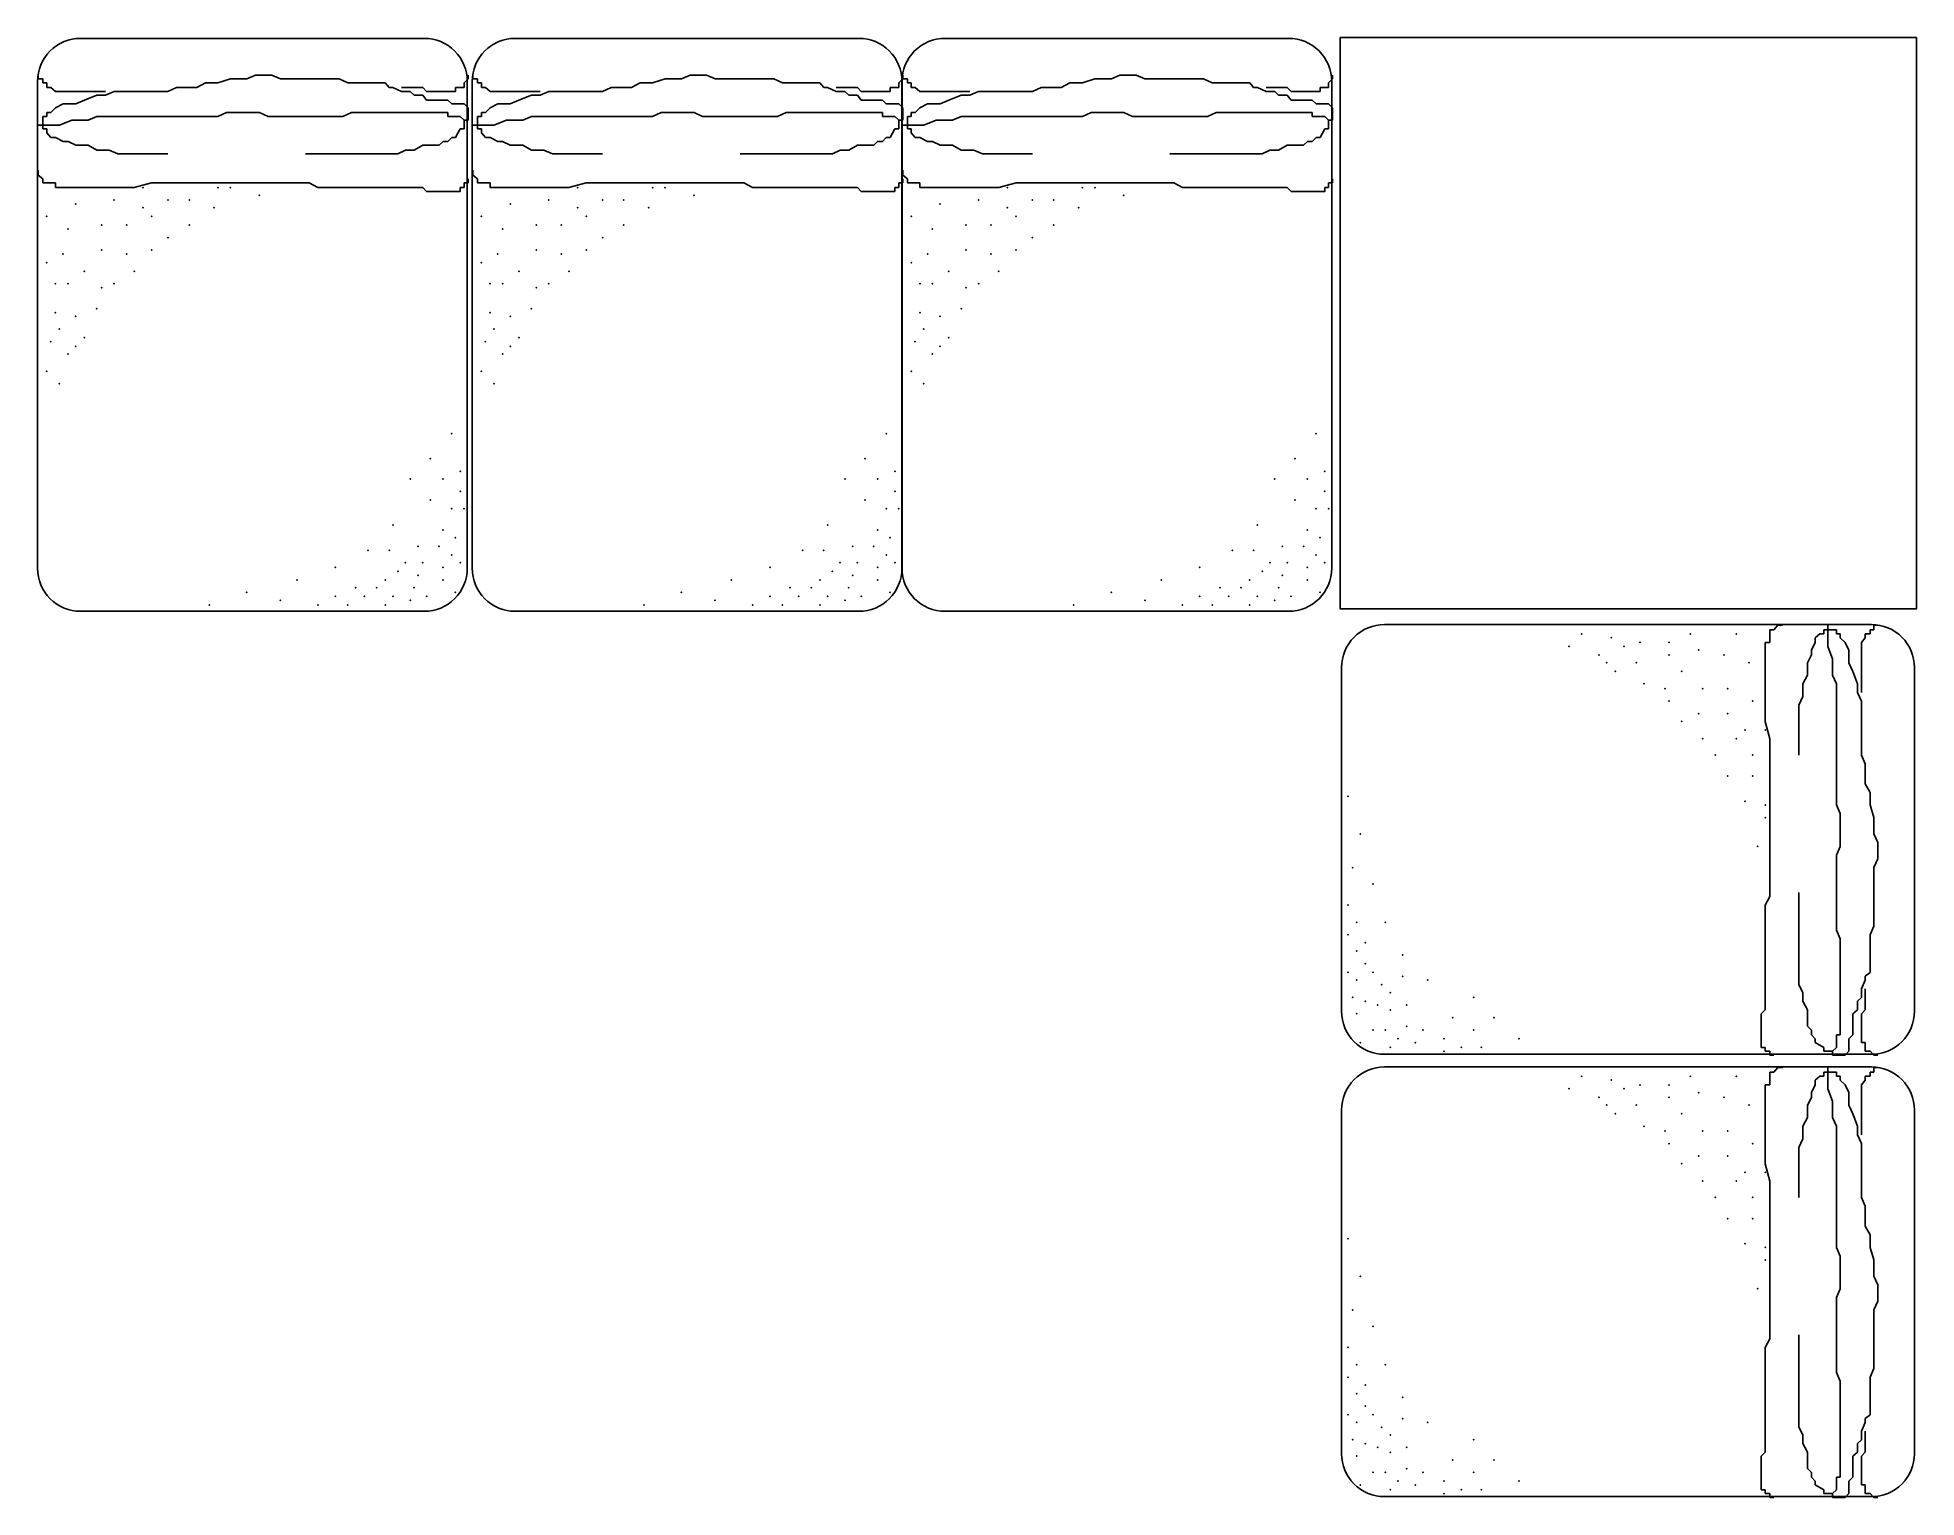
# Model space of a CAD drawing. Extents: x 3.5 to 6.12, y 4.21 to 6.25.
import ezdxf

# ---------------------------------------------------------------- set-up
doc = ezdxf.new("R2010")
doc.units = 0
doc.header["$LTSCALE"] = 0.5
doc.header["$MEASUREMENT"] = 0
doc.layers.get('0').update_dxf_attribs({"linetype": 'CONTINUOUS'})

msp = doc.modelspace()

# ---------------------------------------------------------------- linework, layer by layer
for p, q in [((3.5008, 6.1987), (3.5008, 6.1934)), ((3.5008, 6.1934), (3.5075, 6.1934)), ((3.5075, 6.1934), (3.5075, 6.188)), ((3.7694, 6.1934), (3.7519, 6.188)), ((3.7922, 6.1934), (3.7694, 6.1934)), ((3.8043, 6.1987), (3.7922, 6.1934)), ((3.8271, 6.1987), (3.8043, 6.1987)), ((3.8392, 6.1934), (3.8271, 6.1987)), ((3.9211, 6.1934), (3.8392, 6.1934)), ((3.9332, 6.188), (3.9211, 6.1934)), ((4.1011, 6.1934), (4.0957, 6.188)), ((4.1011, 6.1987), (4.1011, 6.1934)), ((4.1078, 6.1987), (4.1078, 6.1934)), ((4.1078, 6.1934), (4.1145, 6.1934)), ((4.1145, 6.1934), (4.1145, 6.188)), ((4.3764, 6.1934), (4.3589, 6.188)), ((4.3992, 6.1934), (4.3764, 6.1934)), ((4.4113, 6.1987), (4.3992, 6.1934)), ((4.4341, 6.1987), (4.4113, 6.1987)), ((4.4462, 6.1934), (4.4341, 6.1987)), ((4.5281, 6.1934), (4.4462, 6.1934)), ((4.5402, 6.188), (4.5281, 6.1934)), ((4.7081, 6.1934), (4.7027, 6.188)), ((4.7081, 6.1987), (4.7081, 6.1934)), ((4.7081, 6.1987), (4.7081, 6.1934)), ((4.7081, 6.1934), (4.7148, 6.1934)), ((4.7148, 6.1934), (4.7148, 6.188)), ((4.9766, 6.1934), (4.9592, 6.188)), ((4.9995, 6.1934), (4.9766, 6.1934)), ((5.0115, 6.1987), (4.9995, 6.1934)), ((5.0344, 6.1987), (5.0115, 6.1987)), ((5.0465, 6.1934), (5.0344, 6.1987)), ((5.1284, 6.1934), (5.0465, 6.1934)), ((5.1405, 6.188), (5.1284, 6.1934)), ((5.3083, 6.1934), (5.3029, 6.188)), ((5.3083, 6.1987), (5.3083, 6.1934)), ((3.5075, 6.188), (3.5129, 6.188)), ((3.5129, 6.188), (3.5129, 6.1813)), ((3.5129, 6.1813), (3.5183, 6.1813)), ((3.5183, 6.1813), (3.525, 6.1759)), ((3.525, 6.1759), (3.5948, 6.1759)), ((3.5827, 6.1705), (3.5653, 6.1638)), ((3.5948, 6.1705), (3.5827, 6.1705)), ((3.6069, 6.1759), (3.5948, 6.1705)), ((3.6821, 6.1759), (3.6069, 6.1759)), ((3.6942, 6.1813), (3.6821, 6.1759)), ((3.7224, 6.1813), (3.6942, 6.1813)), ((3.7345, 6.188), (3.7224, 6.1813)), ((3.7519, 6.188), (3.7345, 6.188)), ((3.9856, 6.188), (3.9332, 6.188)), ((3.991, 6.1813), (3.9856, 6.188)), ((3.9963, 6.1813), (3.991, 6.1813)), ((4.0084, 6.1759), (3.9963, 6.1813)), ((4.038, 6.1813), (4.0084, 6.1813)), ((4.0205, 6.1759), (4.0084, 6.1759)), ((4.0259, 6.1705), (4.0205, 6.1759)), ((4.038, 6.1705), (4.0259, 6.1705)), ((4.0433, 6.1759), (4.038, 6.1813)), ((4.0433, 6.1638), (4.038, 6.1705)), ((4.0836, 6.1759), (4.0433, 6.1759)), ((4.0836, 6.1813), (4.0836, 6.1759)), ((4.0957, 6.1813), (4.0836, 6.1813)), ((4.0957, 6.188), (4.0957, 6.1813)), ((4.1145, 6.188), (4.1199, 6.188)), ((4.1199, 6.188), (4.1199, 6.1813)), ((4.1199, 6.1813), (4.1253, 6.1813)), ((4.1253, 6.1813), (4.132, 6.1759)), ((4.132, 6.1759), (4.2018, 6.1759)), ((4.1897, 6.1705), (4.1723, 6.1638)), ((4.2018, 6.1705), (4.1897, 6.1705)), ((4.2139, 6.1759), (4.2018, 6.1705)), ((4.2891, 6.1759), (4.2139, 6.1759)), ((4.3012, 6.1813), (4.2891, 6.1759)), ((4.3294, 6.1813), (4.3012, 6.1813)), ((4.3415, 6.188), (4.3294, 6.1813)), ((4.3589, 6.188), (4.3415, 6.188)), ((4.5926, 6.188), (4.5402, 6.188)), ((4.5979, 6.1813), (4.5926, 6.188)), ((4.6033, 6.1813), (4.5979, 6.1813)), ((4.6154, 6.1759), (4.6033, 6.1813)), ((4.6449, 6.1813), (4.6154, 6.1813)), ((4.6275, 6.1759), (4.6154, 6.1759)), ((4.6329, 6.1705), (4.6275, 6.1759)), ((4.6449, 6.1705), (4.6329, 6.1705)), ((4.6503, 6.1759), (4.6449, 6.1813)), ((4.6503, 6.1638), (4.6449, 6.1705)), ((4.6906, 6.1759), (4.6503, 6.1759)), ((4.7027, 6.1813), (4.6906, 6.1813)), ((4.6906, 6.1813), (4.6906, 6.1759)), ((4.7027, 6.188), (4.7027, 6.1813)), ((4.7148, 6.188), (4.7201, 6.188)), ((4.7201, 6.188), (4.7201, 6.1813)), ((4.7201, 6.1813), (4.7255, 6.1813)), ((4.7255, 6.1813), (4.7322, 6.1759)), ((4.7322, 6.1759), (4.8021, 6.1759)), ((4.79, 6.1705), (4.7725, 6.1638)), ((4.8021, 6.1705), (4.79, 6.1705)), ((4.8141, 6.1759), (4.8021, 6.1705)), ((4.8893, 6.1759), (4.8141, 6.1759)), ((4.9014, 6.1813), (4.8893, 6.1759)), ((4.9296, 6.1813), (4.9014, 6.1813)), ((4.9417, 6.188), (4.9296, 6.1813)), ((4.9592, 6.188), (4.9417, 6.188)), ((5.1928, 6.188), (5.1405, 6.188)), ((5.1982, 6.1813), (5.1928, 6.188)), ((5.2036, 6.1813), (5.1982, 6.1813)), ((5.2157, 6.1759), (5.2036, 6.1813)), ((5.2452, 6.1813), (5.2157, 6.1813)), ((5.2277, 6.1759), (5.2157, 6.1759)), ((5.2331, 6.1705), (5.2277, 6.1759)), ((5.2452, 6.1705), (5.2331, 6.1705)), ((5.2506, 6.1759), (5.2452, 6.1813)), ((5.2506, 6.1638), (5.2452, 6.1705)), ((5.2909, 6.1759), (5.2506, 6.1759)), ((5.3029, 6.1813), (5.2909, 6.1813)), ((5.2909, 6.1813), (5.2909, 6.1759)), ((5.3029, 6.188), (5.3029, 6.1813)), ((3.5075, 6.141), (3.5075, 6.1235)), ((3.5129, 6.141), (3.5075, 6.141)), ((3.5129, 6.1463), (3.5129, 6.141)), ((3.5183, 6.1463), (3.5129, 6.1463)), ((3.525, 6.1531), (3.5183, 6.1463)), ((3.5357, 6.1584), (3.525, 6.1531)), ((3.5532, 6.1584), (3.5357, 6.1584)), ((3.5653, 6.1638), (3.5532, 6.1584)), ((3.5707, 6.1356), (3.5827, 6.141)), ((3.5827, 6.141), (3.7519, 6.141)), ((3.7519, 6.141), (3.764, 6.1463)), ((3.764, 6.1463), (3.8097, 6.1463)), ((3.8097, 6.1463), (3.8218, 6.141)), ((3.8218, 6.141), (3.9265, 6.141)), ((3.9265, 6.141), (3.9386, 6.1463)), ((3.9386, 6.1463), (4.0729, 6.1463)), ((4.0729, 6.1638), (4.0433, 6.1638)), ((4.0783, 6.1584), (4.0729, 6.1638)), ((4.0729, 6.1463), (4.0729, 6.141)), ((4.0729, 6.141), (4.0903, 6.141)), ((4.0957, 6.1584), (4.0783, 6.1584)), ((4.0903, 6.141), (4.0957, 6.1356)), ((4.1011, 6.1531), (4.0957, 6.1584)), ((4.1011, 6.1531), (4.1011, 6.1356)), ((4.1199, 6.141), (4.1145, 6.141)), ((4.1145, 6.141), (4.1145, 6.1235)), ((4.1253, 6.1463), (4.1199, 6.1463)), ((4.1199, 6.1463), (4.1199, 6.141)), ((4.132, 6.1531), (4.1253, 6.1463)), ((4.1427, 6.1584), (4.132, 6.1531)), ((4.1602, 6.1584), (4.1427, 6.1584)), ((4.1723, 6.1638), (4.1602, 6.1584)), ((4.1776, 6.1356), (4.1897, 6.141)), ((4.1897, 6.141), (4.3589, 6.141)), ((4.3589, 6.141), (4.371, 6.1463)), ((4.371, 6.1463), (4.4167, 6.1463)), ((4.4167, 6.1463), (4.4287, 6.141)), ((4.4287, 6.141), (4.5335, 6.141)), ((4.5335, 6.141), (4.5456, 6.1463)), ((4.5456, 6.1463), (4.6799, 6.1463)), ((4.6799, 6.1638), (4.6503, 6.1638)), ((4.6852, 6.1584), (4.6799, 6.1638)), ((4.6799, 6.1463), (4.6799, 6.141)), ((4.6799, 6.141), (4.6973, 6.141)), ((4.7027, 6.1584), (4.6852, 6.1584)), ((4.6973, 6.141), (4.7027, 6.1356)), ((4.7081, 6.1531), (4.7027, 6.1584)), ((4.7081, 6.1531), (4.7081, 6.1356)), ((4.7201, 6.141), (4.7148, 6.141)), ((4.7148, 6.141), (4.7148, 6.1235)), ((4.7255, 6.1463), (4.7201, 6.1463)), ((4.7201, 6.1463), (4.7201, 6.141)), ((4.7322, 6.1531), (4.7255, 6.1463)), ((4.743, 6.1584), (4.7322, 6.1531)), ((4.7604, 6.1584), (4.743, 6.1584)), ((4.7725, 6.1638), (4.7604, 6.1584)), ((4.7779, 6.1356), (4.79, 6.141)), ((4.79, 6.141), (4.9592, 6.141)), ((4.9592, 6.141), (4.9713, 6.1463)), ((4.9713, 6.1463), (5.0169, 6.1463)), ((5.0169, 6.1463), (5.029, 6.141)), ((5.029, 6.141), (5.1337, 6.141)), ((5.1337, 6.141), (5.1458, 6.1463)), ((5.1458, 6.1463), (5.2801, 6.1463)), ((5.2801, 6.1638), (5.2506, 6.1638)), ((5.2855, 6.1584), (5.2801, 6.1638)), ((5.2801, 6.1463), (5.2801, 6.141)), ((5.2801, 6.141), (5.2976, 6.141)), ((5.3029, 6.1584), (5.2855, 6.1584)), ((5.2976, 6.141), (5.3029, 6.1356)), ((5.3083, 6.1531), (5.3029, 6.1584)), ((5.3083, 6.1531), (5.3083, 6.1356)), ((3.5008, 6.1289), (3.5304, 6.1289)), ((3.5075, 6.1235), (3.5129, 6.1235)), ((3.5129, 6.1235), (3.5129, 6.1181)), ((3.5129, 6.1181), (3.5183, 6.1114)), ((3.5304, 6.1289), (3.5478, 6.1356)), ((3.5478, 6.1356), (3.5707, 6.1356)), ((4.0903, 6.1235), (4.0836, 6.1114)), ((4.0957, 6.1235), (4.0903, 6.1235)), ((4.0957, 6.1356), (4.0957, 6.1235)), ((4.1011, 6.1356), (4.0957, 6.1356)), ((4.1078, 6.1289), (4.1373, 6.1289)), ((4.1145, 6.1235), (4.1199, 6.1235)), ((4.1199, 6.1235), (4.1199, 6.1181)), ((4.1199, 6.1181), (4.1253, 6.1114)), ((4.1373, 6.1289), (4.1548, 6.1356)), ((4.1548, 6.1356), (4.1776, 6.1356)), ((4.6973, 6.1235), (4.6906, 6.1114)), ((4.7027, 6.1235), (4.6973, 6.1235)), ((4.7081, 6.1356), (4.7027, 6.1356)), ((4.7027, 6.1356), (4.7027, 6.1235)), ((4.7081, 6.1289), (4.7376, 6.1289)), ((4.7148, 6.1235), (4.7201, 6.1235)), ((4.7201, 6.1235), (4.7201, 6.1181)), ((4.7201, 6.1181), (4.7255, 6.1114)), ((4.7376, 6.1289), (4.7551, 6.1356)), ((4.7551, 6.1356), (4.7779, 6.1356)), ((5.2976, 6.1235), (5.2909, 6.1114)), ((5.3029, 6.1235), (5.2976, 6.1235)), ((5.3083, 6.1356), (5.3029, 6.1356)), ((5.3029, 6.1356), (5.3029, 6.1235)), ((3.5183, 6.1114), (3.525, 6.1114)), ((3.525, 6.1114), (3.5357, 6.1061)), ((3.5357, 6.1061), (3.5425, 6.1061)), ((3.5425, 6.1061), (3.5532, 6.1007)), ((3.5532, 6.1007), (3.5707, 6.1007)), ((3.5707, 6.1007), (3.5827, 6.094)), ((3.5827, 6.094), (3.6002, 6.094)), ((3.6002, 6.094), (3.6123, 6.0886)), ((3.6123, 6.0886), (3.6821, 6.0886)), ((4.0031, 6.0886), (3.8741, 6.0886)), ((4.0138, 6.094), (4.0031, 6.0886)), ((4.0259, 6.094), (4.0138, 6.094)), ((4.038, 6.1007), (4.0259, 6.094)), ((4.0608, 6.1007), (4.038, 6.1007)), ((4.0662, 6.1061), (4.0608, 6.1007)), ((4.0729, 6.1061), (4.0662, 6.1061)), ((4.0783, 6.1114), (4.0729, 6.1061)), ((4.0836, 6.1114), (4.0783, 6.1114)), ((4.1253, 6.1114), (4.132, 6.1114)), ((4.132, 6.1114), (4.1427, 6.1061)), ((4.1427, 6.1061), (4.1494, 6.1061)), ((4.1494, 6.1061), (4.1602, 6.1007)), ((4.1602, 6.1007), (4.1776, 6.1007)), ((4.1776, 6.1007), (4.1897, 6.094)), ((4.1897, 6.094), (4.2072, 6.094)), ((4.2072, 6.094), (4.2193, 6.0886)), ((4.2193, 6.0886), (4.2891, 6.0886)), ((4.61, 6.0886), (4.4811, 6.0886)), ((4.6208, 6.094), (4.61, 6.0886)), ((4.6329, 6.094), (4.6208, 6.094)), ((4.6449, 6.1007), (4.6329, 6.094)), ((4.6678, 6.1007), (4.6449, 6.1007)), ((4.6731, 6.1061), (4.6678, 6.1007)), ((4.6799, 6.1061), (4.6731, 6.1061)), ((4.6852, 6.1114), (4.6799, 6.1061)), ((4.6906, 6.1114), (4.6852, 6.1114)), ((4.7255, 6.1114), (4.7322, 6.1114)), ((4.7322, 6.1114), (4.743, 6.1061)), ((4.743, 6.1061), (4.7497, 6.1061)), ((4.7497, 6.1061), (4.7604, 6.1007)), ((4.7604, 6.1007), (4.7779, 6.1007)), ((4.7779, 6.1007), (4.79, 6.094)), ((4.79, 6.094), (4.8074, 6.094)), ((4.8074, 6.094), (4.8195, 6.0886)), ((4.8195, 6.0886), (4.8893, 6.0886)), ((5.2103, 6.0886), (5.0814, 6.0886)), ((5.221, 6.094), (5.2103, 6.0886)), ((5.2331, 6.094), (5.221, 6.094)), ((5.2452, 6.1007), (5.2331, 6.094)), ((5.268, 6.1007), (5.2452, 6.1007)), ((5.2734, 6.1061), (5.268, 6.1007)), ((5.2801, 6.1061), (5.2734, 6.1061)), ((5.2855, 6.1114), (5.2801, 6.1061)), ((5.2909, 6.1114), (5.2855, 6.1114)), ((3.5008, 6.0658), (3.5008, 6.0591)), ((4.1078, 6.0658), (4.1078, 6.0591)), ((4.7081, 6.0658), (4.7081, 6.0591)), ((3.5008, 6.0591), (3.5075, 6.0537)), ((3.5075, 6.0537), (3.5075, 6.0483)), ((3.5075, 6.0483), (3.525, 6.0483)), ((3.525, 6.0483), (3.525, 6.0416)), ((3.525, 6.0416), (3.6351, 6.0416)), ((3.6351, 6.0416), (3.6593, 6.0483)), ((3.6593, 6.0483), (3.8795, 6.0483)), ((3.8795, 6.0483), (3.8916, 6.0416)), ((3.8916, 6.0416), (4.038, 6.0416)), ((4.038, 6.0416), (4.0433, 6.0362)), ((4.0433, 6.0362), (4.0903, 6.0362)), ((4.0903, 6.0416), (4.0957, 6.0416)), ((4.0903, 6.0362), (4.0903, 6.0416)), ((4.0957, 6.0483), (4.1011, 6.0483)), ((4.0957, 6.0416), (4.0957, 6.0483)), ((4.1011, 6.0483), (4.1011, 6.0537)), ((4.1078, 6.0591), (4.1145, 6.0537)), ((4.1145, 6.0537), (4.1145, 6.0483)), ((4.1145, 6.0483), (4.132, 6.0483)), ((4.132, 6.0483), (4.132, 6.0416)), ((4.132, 6.0416), (4.2421, 6.0416)), ((4.2421, 6.0416), (4.2663, 6.0483)), ((4.2663, 6.0483), (4.4865, 6.0483)), ((4.4865, 6.0483), (4.4986, 6.0416)), ((4.4986, 6.0416), (4.6449, 6.0416)), ((4.6449, 6.0416), (4.6503, 6.0362)), ((4.6503, 6.0362), (4.6973, 6.0362)), ((4.6973, 6.0362), (4.6973, 6.0416)), ((4.6973, 6.0416), (4.7027, 6.0416)), ((4.7027, 6.0416), (4.7027, 6.0483)), ((4.7027, 6.0483), (4.7081, 6.0483)), ((4.7081, 6.0591), (4.7148, 6.0537)), ((4.7081, 6.0483), (4.7081, 6.0537)), ((4.7148, 6.0537), (4.7148, 6.0483)), ((4.7148, 6.0483), (4.7322, 6.0483)), ((4.7322, 6.0483), (4.7322, 6.0416)), ((4.7322, 6.0416), (4.8423, 6.0416)), ((4.8423, 6.0416), (4.8665, 6.0483)), ((4.8665, 6.0483), (5.0867, 6.0483)), ((5.0867, 6.0483), (5.0988, 6.0416)), ((5.0988, 6.0416), (5.2452, 6.0416)), ((5.2452, 6.0416), (5.2506, 6.0362)), ((5.2506, 6.0362), (5.2976, 6.0362)), ((5.2976, 6.0362), (5.2976, 6.0416)), ((5.2976, 6.0416), (5.3029, 6.0416)), ((5.3029, 6.0416), (5.3029, 6.0483)), ((5.3029, 6.0483), (5.3083, 6.0483)), ((5.3083, 6.0483), (5.3083, 6.0537)), ((5.9193, 5.4064), (5.9126, 5.4064)), ((5.9126, 5.4064), (5.9126, 5.2963)), ((5.9247, 5.4239), (5.9193, 5.4239)), ((5.9193, 5.4239), (5.9193, 5.4064)), ((5.9301, 5.4306), (5.9247, 5.4239)), ((5.9368, 5.4306), (5.9301, 5.4306)), ((5.9824, 5.4064), (5.9771, 5.3957)), ((5.9891, 5.4185), (5.9824, 5.4131)), ((5.9824, 5.4131), (5.9824, 5.4064)), ((5.9945, 5.4185), (5.9891, 5.4185)), ((6.012, 5.4239), (5.9945, 5.4239)), ((5.9945, 5.4239), (5.9945, 5.4185)), ((5.9999, 5.4306), (5.9999, 5.401)), ((6.012, 5.4185), (6.012, 5.4239)), ((6.0173, 5.4185), (6.012, 5.4185)), ((6.0173, 5.4131), (6.0173, 5.4185)), ((6.0241, 5.4064), (6.0173, 5.4131)), ((6.0294, 5.3957), (6.0241, 5.4064)), ((6.0523, 5.4131), (6.0469, 5.4064)), ((6.0469, 5.4064), (6.0469, 5.3366)), ((6.059, 5.4185), (6.0523, 5.4185)), ((6.0523, 5.4185), (6.0523, 5.4131)), ((6.0643, 5.4239), (6.059, 5.4239)), ((6.059, 5.4239), (6.059, 5.4185)), ((6.0697, 5.4306), (6.0643, 5.4306)), ((6.0643, 5.4306), (6.0643, 5.4239)), ((5.9771, 5.389), (5.9717, 5.3782)), ((5.9771, 5.3957), (5.9771, 5.389)), ((5.9999, 5.401), (6.0066, 5.3836)), ((6.0066, 5.3836), (6.0066, 5.3608)), ((6.0294, 5.3782), (6.0294, 5.3957)), ((5.9717, 5.3608), (5.965, 5.3487)), ((5.9717, 5.3782), (5.9717, 5.3608)), ((6.0066, 5.3608), (6.012, 5.3487)), ((6.0348, 5.3661), (6.0294, 5.3782)), ((6.0415, 5.3487), (6.0348, 5.3661)), ((5.965, 5.3312), (5.9596, 5.3191)), ((5.965, 5.3487), (5.965, 5.3312)), ((6.012, 5.3487), (6.012, 5.1795)), ((6.0415, 5.3366), (6.0415, 5.3487)), ((6.0469, 5.3245), (6.0415, 5.3366)), ((5.9596, 5.3191), (5.9596, 5.2493)), ((6.0469, 5.2493), (6.0469, 5.3245)), ((5.9126, 5.2963), (5.9193, 5.2721)), ((5.9193, 5.2721), (5.9193, 5.0519)), ((6.0523, 5.2372), (6.0469, 5.2493)), ((6.0523, 5.209), (6.0523, 5.2372)), ((6.059, 5.1969), (6.0523, 5.209)), ((6.059, 5.1795), (6.059, 5.1969)), ((6.012, 5.1795), (6.0173, 5.1674)), ((6.0643, 5.162), (6.059, 5.1795)), ((6.0173, 5.1674), (6.0173, 5.1217)), ((6.0643, 5.1392), (6.0643, 5.162)), ((6.0173, 5.1217), (6.012, 5.1096)), ((6.0697, 5.1271), (6.0643, 5.1392)), ((6.0697, 5.1043), (6.0697, 5.1271)), ((6.012, 5.1096), (6.012, 5.0049)), ((6.0643, 5.0922), (6.0697, 5.1043)), ((6.0643, 5.0103), (6.0643, 5.0922)), ((5.9193, 5.0519), (5.9126, 5.0398)), ((5.9126, 5.0398), (5.9126, 4.8934)), ((5.9596, 4.9284), (5.9596, 5.0573)), ((6.012, 5.0049), (6.0173, 4.9928)), ((6.0173, 4.9928), (6.0173, 4.8585)), ((6.059, 4.9982), (6.0643, 5.0103)), ((6.059, 4.9458), (6.059, 4.9982)), ((6.0469, 4.923), (6.0523, 4.9351)), ((6.0523, 4.9404), (6.059, 4.9458)), ((6.0523, 4.9351), (6.0523, 4.9404)), ((5.965, 4.9176), (5.9596, 4.9284)), ((5.965, 4.9055), (5.965, 4.9176)), ((6.0415, 4.9055), (6.0469, 4.9109)), ((6.0469, 4.9109), (6.0469, 4.923)), ((6.0523, 4.8934), (6.0523, 4.923)), ((5.9126, 4.8934), (5.9072, 4.8881)), ((5.9072, 4.8881), (5.9072, 4.8411)), ((5.9717, 4.8934), (5.965, 4.9055)), ((5.9717, 4.8706), (5.9717, 4.8934)), ((6.0348, 4.8881), (6.0415, 4.8934)), ((6.0348, 4.8585), (6.0348, 4.8881)), ((6.0415, 4.8934), (6.0415, 4.9055)), ((6.0469, 4.8881), (6.0523, 4.8934)), ((6.0469, 4.8478), (6.0469, 4.8881)), ((5.9771, 4.8652), (5.9717, 4.8706)), ((5.9771, 4.8585), (5.9771, 4.8652)), ((5.9824, 4.8532), (5.9771, 4.8585)), ((6.0173, 4.8585), (6.012, 4.8585)), ((6.012, 4.8585), (6.012, 4.8411)), ((6.0294, 4.8532), (6.0348, 4.8585)), ((5.9072, 4.8411), (5.9126, 4.8411)), ((5.9126, 4.8411), (5.9126, 4.8357)), ((5.9126, 4.8357), (5.9193, 4.8357)), ((5.9193, 4.8357), (5.9193, 4.8303)), ((5.9193, 4.8303), (5.9247, 4.8303)), ((5.9824, 4.8478), (5.9824, 4.8532)), ((5.9945, 4.8411), (5.9824, 4.8478)), ((5.9945, 4.8357), (5.9945, 4.8411)), ((6.0066, 4.8357), (5.9945, 4.8357)), ((6.012, 4.8411), (6.0066, 4.8357)), ((6.0066, 4.8303), (6.0066, 4.8357)), ((6.0241, 4.8303), (6.0066, 4.8303)), ((6.0241, 4.8303), (6.0294, 4.8357)), ((6.0294, 4.8357), (6.0294, 4.8532)), ((6.0523, 4.8478), (6.0469, 4.8478)), ((6.0523, 4.8357), (6.0523, 4.8478)), ((6.059, 4.8357), (6.0523, 4.8357)), ((6.0643, 4.8303), (6.059, 4.8357)), ((6.0697, 4.8303), (6.0643, 4.8303)), ((5.9193, 4.8062), (5.9193, 4.7887)), ((5.9247, 4.8062), (5.9193, 4.8062)), ((5.9301, 4.8129), (5.9247, 4.8062)), ((5.9368, 4.8129), (5.9301, 4.8129)), ((5.9945, 4.8062), (5.9945, 4.8008)), ((6.012, 4.8062), (5.9945, 4.8062)), ((5.9999, 4.8129), (5.9999, 4.7833)), ((6.012, 4.8008), (6.012, 4.8062)), ((6.059, 4.8062), (6.059, 4.8008)), ((6.0643, 4.8062), (6.059, 4.8062)), ((6.0643, 4.8129), (6.0643, 4.8062)), ((6.0697, 4.8129), (6.0643, 4.8129)), ((5.9126, 4.7887), (5.9126, 4.6786)), ((5.9193, 4.7887), (5.9126, 4.7887)), ((5.9824, 4.7887), (5.9771, 4.778)), ((5.9771, 4.778), (5.9771, 4.7712)), ((5.9891, 4.8008), (5.9824, 4.7954)), ((5.9824, 4.7954), (5.9824, 4.7887)), ((5.9945, 4.8008), (5.9891, 4.8008)), ((5.9999, 4.7833), (6.0066, 4.7659)), ((6.0173, 4.8008), (6.012, 4.8008)), ((6.0173, 4.7954), (6.0173, 4.8008)), ((6.0241, 4.7887), (6.0173, 4.7954)), ((6.0294, 4.778), (6.0241, 4.7887)), ((6.0294, 4.7605), (6.0294, 4.778)), ((6.0523, 4.7954), (6.0469, 4.7887)), ((6.0469, 4.7887), (6.0469, 4.7189)), ((6.0523, 4.8008), (6.0523, 4.7954)), ((6.059, 4.8008), (6.0523, 4.8008)), ((5.9771, 4.7712), (5.9717, 4.7605)), ((5.9717, 4.7605), (5.9717, 4.743)), ((6.0066, 4.7659), (6.0066, 4.743)), ((6.0348, 4.7484), (6.0294, 4.7605)), ((5.9717, 4.743), (5.965, 4.731)), ((5.965, 4.731), (5.965, 4.7135)), ((6.0066, 4.743), (6.012, 4.731)), ((6.012, 4.731), (6.012, 4.5618)), ((6.0415, 4.731), (6.0348, 4.7484)), ((6.0415, 4.7189), (6.0415, 4.731)), ((5.965, 4.7135), (5.9596, 4.7014)), ((5.9596, 4.7014), (5.9596, 4.6316)), ((6.0469, 4.7068), (6.0415, 4.7189)), ((6.0469, 4.6316), (6.0469, 4.7068)), ((5.9126, 4.6786), (5.9193, 4.6544)), ((5.9193, 4.6544), (5.9193, 4.4342)), ((6.0523, 4.6195), (6.0469, 4.6316)), ((6.0523, 4.5913), (6.0523, 4.6195)), ((6.059, 4.5792), (6.0523, 4.5913)), ((6.059, 4.5618), (6.059, 4.5792)), ((6.012, 4.5618), (6.0173, 4.5497)), ((6.0173, 4.5497), (6.0173, 4.504)), ((6.0643, 4.5443), (6.059, 4.5618)), ((6.0643, 4.5215), (6.0643, 4.5443)), ((6.0697, 4.5094), (6.0643, 4.5215)), ((6.0173, 4.504), (6.012, 4.4919)), ((6.012, 4.4919), (6.012, 4.3872)), ((6.0697, 4.4866), (6.0697, 4.5094)), ((6.0643, 4.4745), (6.0697, 4.4866)), ((6.0643, 4.3926), (6.0643, 4.4745)), ((5.9596, 4.3106), (5.9596, 4.4396)), ((5.9193, 4.4342), (5.9126, 4.4221)), ((5.9126, 4.4221), (5.9126, 4.2757)), ((6.012, 4.3872), (6.0173, 4.3751)), ((6.059, 4.3805), (6.0643, 4.3926)), ((6.0173, 4.3751), (6.0173, 4.2408)), ((6.059, 4.3281), (6.059, 4.3805)), ((5.965, 4.2999), (5.9596, 4.3106)), ((6.0469, 4.3053), (6.0523, 4.3174)), ((6.0469, 4.2932), (6.0469, 4.3053)), ((6.0523, 4.3227), (6.059, 4.3281)), ((6.0523, 4.3174), (6.0523, 4.3227)), ((6.0523, 4.2757), (6.0523, 4.3053)), ((5.965, 4.2878), (5.965, 4.2999)), ((5.9717, 4.2757), (5.965, 4.2878)), ((6.0415, 4.2878), (6.0469, 4.2932)), ((6.0415, 4.2757), (6.0415, 4.2878)), ((5.9126, 4.2757), (5.9072, 4.2704)), ((5.9072, 4.2704), (5.9072, 4.2234)), ((5.9717, 4.2529), (5.9717, 4.2757)), ((5.9771, 4.2475), (5.9717, 4.2529)), ((6.0348, 4.2704), (6.0415, 4.2757)), ((6.0348, 4.2408), (6.0348, 4.2704)), ((6.0469, 4.2704), (6.0523, 4.2757)), ((6.0469, 4.2301), (6.0469, 4.2704)), ((5.9771, 4.2408), (5.9771, 4.2475)), ((5.9824, 4.2354), (5.9771, 4.2408)), ((5.9824, 4.2301), (5.9824, 4.2354)), ((5.9945, 4.2234), (5.9824, 4.2301)), ((6.012, 4.2408), (6.012, 4.2234)), ((6.0173, 4.2408), (6.012, 4.2408)), ((6.0294, 4.2354), (6.0348, 4.2408)), ((6.0294, 4.218), (6.0294, 4.2354)), ((6.0523, 4.2301), (6.0469, 4.2301)), ((6.0523, 4.218), (6.0523, 4.2301)), ((5.9072, 4.2234), (5.9126, 4.2234)), ((5.9126, 4.2234), (5.9126, 4.218)), ((5.9126, 4.218), (5.9193, 4.218)), ((5.9193, 4.218), (5.9193, 4.2126)), ((5.9193, 4.2126), (5.9247, 4.2126)), ((5.9945, 4.218), (5.9945, 4.2234)), ((6.0066, 4.218), (5.9945, 4.218)), ((6.012, 4.2234), (6.0066, 4.218)), ((6.0066, 4.2126), (6.0066, 4.218)), ((6.0241, 4.2126), (6.0066, 4.2126)), ((6.0241, 4.2126), (6.0294, 4.218)), ((6.059, 4.218), (6.0523, 4.218)), ((6.0643, 4.2126), (6.059, 4.218)), ((6.0697, 4.2126), (6.0643, 4.2126))]:
    msp.add_line(p, q)
for points in [[(3.5, 5.51), (3.5, 6.19, -0.414214), (3.56, 6.25), (4.04, 6.25, -0.414214), (4.1, 6.19), (4.1, 5.51, -0.414214), (4.04, 5.45), (3.56, 5.45, -0.414214)], [(4.107, 5.51), (4.107, 6.19, -0.414214), (4.167, 6.25), (4.647, 6.25, -0.414214), (4.707, 6.19), (4.707, 5.51, -0.414214), (4.647, 5.45), (4.167, 5.45, -0.414214)], [(4.7072, 5.51), (4.7072, 6.19, -0.414214), (4.7672, 6.25), (5.2472, 6.25, -0.414214), (5.3072, 6.19), (5.3072, 5.51, -0.414214), (5.2472, 5.45), (4.7672, 5.45, -0.414214)], [(5.381, 5.4314), (6.061, 5.4314, -0.414214), (6.121, 5.3714), (6.121, 4.8914, -0.414214), (6.061, 4.8314), (5.381, 4.8314, -0.414214), (5.321, 4.8914), (5.321, 5.3714, -0.414214)], [(5.381, 4.8137), (6.061, 4.8137, -0.414214), (6.121, 4.7537), (6.121, 4.2737, -0.414214), (6.061, 4.2137), (5.381, 4.2137, -0.414214), (5.321, 4.2737), (5.321, 4.7537, -0.414214)]]:
    msp.add_lwpolyline(points, format="xyb", close=True)
msp.add_lwpolyline([(5.3191, 6.2511), (6.1238, 6.2511), (6.1238, 5.4534), (5.3191, 5.4534)], close=True)
for p in [(3.6472, 6.0416), (3.7519, 6.0416), (3.7694, 6.0416), (4.2542, 6.0416), (4.3589, 6.0416), (4.3764, 6.0416), (4.8544, 6.0416), (4.9592, 6.0416), (4.9766, 6.0416), (3.5532, 6.0188), (3.6069, 6.0241), (3.6472, 6.0134), (3.6821, 6.0241), (3.7117, 6.0241), (3.7466, 6.0134), (3.8097, 6.0309), (4.1602, 6.0188), (4.2139, 6.0241), (4.2542, 6.0134), (4.2891, 6.0241), (4.3186, 6.0241), (4.3535, 6.0134), (4.4167, 6.0309), (4.7604, 6.0188), (4.8141, 6.0241), (4.8544, 6.0134), (4.8893, 6.0241), (4.9189, 6.0241), (4.9538, 6.0134), (5.0169, 6.0309), (3.5129, 6.0013), (3.5425, 5.9839), (3.5895, 5.9892), (3.6244, 5.9892), (3.6593, 6.0013), (3.7117, 5.9892), (4.1199, 6.0013), (4.1494, 5.9839), (4.1964, 5.9892), (4.2313, 5.9892), (4.2663, 6.0013), (4.3186, 5.9892), (4.7201, 6.0013), (4.7497, 5.9839), (4.7967, 5.9892), (4.8316, 5.9892), (4.8665, 6.0013), (4.9189, 5.9892), (3.6821, 5.9718), (4.2891, 5.9718), (4.8893, 5.9718), (3.5129, 5.9369), (3.5357, 5.9489), (3.5895, 5.9543), (3.6244, 5.9489), (3.6593, 5.9543), (4.1199, 5.9369), (4.1427, 5.9489), (4.1964, 5.9543), (4.2313, 5.9489), (4.2663, 5.9543), (4.7201, 5.9369), (4.743, 5.9489), (4.7967, 5.9543), (4.8316, 5.9489), (4.8665, 5.9543), (3.525, 5.9073), (3.5425, 5.9073), (3.5653, 5.9248), (3.6069, 5.9073), (3.6351, 5.9248), (4.132, 5.9073), (4.1494, 5.9073), (4.1723, 5.9248), (4.2139, 5.9073), (4.2421, 5.9248), (4.7322, 5.9073), (4.7497, 5.9073), (4.7725, 5.9248), (4.8141, 5.9073), (4.8423, 5.9248), (3.5895, 5.9019), (4.1964, 5.9019), (4.7967, 5.9019), (3.525, 5.867), (3.5532, 5.8617), (3.5827, 5.8724), (4.132, 5.867), (4.1602, 5.8617), (4.1897, 5.8724), (4.7322, 5.867), (4.7604, 5.8617), (4.79, 5.8724), (3.5183, 5.8267), (3.5304, 5.8442), (3.5653, 5.8321), (4.1253, 5.8267), (4.1373, 5.8442), (4.1723, 5.8321), (4.7255, 5.8267), (4.7376, 5.8442), (4.7725, 5.8321), (3.5425, 5.8093), (3.5532, 5.82), (4.1494, 5.8093), (4.1602, 5.82), (4.7497, 5.8093), (4.7604, 5.82), (3.5129, 5.7851), (4.1199, 5.7851), (4.7201, 5.7851), (3.5304, 5.7677), (4.1373, 5.7677), (4.7376, 5.7677), (4.0783, 5.6978), (4.6852, 5.6978), (5.2855, 5.6978), (4.0487, 5.6629), (4.0903, 5.6455), (4.6557, 5.6629), (4.6973, 5.6455), (5.2559, 5.6629), (5.2976, 5.6455), (4.0205, 5.6347), (4.0662, 5.6347), (4.0903, 5.6173), (4.6275, 5.6347), (4.6731, 5.6347), (4.6973, 5.6173), (5.2277, 5.6347), (5.2734, 5.6347), (5.2976, 5.6173), (4.0487, 5.6052), (4.0783, 5.5931), (4.0957, 5.5931), (4.6557, 5.6052), (4.6852, 5.5931), (4.7027, 5.5931), (5.2559, 5.6052), (5.2855, 5.5931), (5.3029, 5.5931), (3.9963, 5.5703), (4.0662, 5.5635), (4.6033, 5.5703), (4.6731, 5.5635), (5.2036, 5.5703), (5.2734, 5.5635), (4.0313, 5.5407), (4.0608, 5.5407), (4.0836, 5.5528), (4.6382, 5.5407), (4.6678, 5.5407), (4.6906, 5.5528), (5.2385, 5.5407), (5.268, 5.5407), (5.2909, 5.5528), (3.9158, 5.5112), (3.9614, 5.5353), (3.991, 5.5353), (4.0138, 5.5179), (4.038, 5.5179), (4.0662, 5.5112), (4.0783, 5.5286), (4.0903, 5.5179), (4.5227, 5.5112), (4.5684, 5.5353), (4.5979, 5.5353), (4.6208, 5.5179), (4.6449, 5.5179), (4.6731, 5.5112), (4.6852, 5.5286), (4.6973, 5.5179), (5.123, 5.5112), (5.1687, 5.5353), (5.1982, 5.5353), (5.221, 5.5179), (5.2452, 5.5179), (5.2734, 5.5112), (5.2855, 5.5286), (5.2976, 5.5179), (3.8621, 5.4937), (3.9856, 5.4937), (4.0031, 5.5058), (4.0313, 5.5004), (4.0662, 5.4937), (4.469, 5.4937), (4.5926, 5.4937), (4.61, 5.5058), (4.6382, 5.5004), (4.6731, 5.4937), (5.0693, 5.4937), (5.1928, 5.4937), (5.2103, 5.5058), (5.2385, 5.5004), (5.2734, 5.4937), (3.7399, 5.4588), (3.7922, 5.4763), (3.8392, 5.4655), (3.8916, 5.4588), (3.9158, 5.4709), (3.9332, 5.4588), (3.944, 5.483), (3.9561, 5.4709), (3.9735, 5.483), (3.9856, 5.4588), (3.9963, 5.4709), (4.0205, 5.4655), (4.0259, 5.483), (4.0433, 5.4709), (4.0836, 5.4763), (4.3468, 5.4588), (4.3992, 5.4763), (4.4462, 5.4655), (4.4986, 5.4588), (4.5227, 5.4709), (4.5402, 5.4588), (4.5509, 5.483), (4.563, 5.4709), (4.5805, 5.483), (4.5926, 5.4588), (4.6033, 5.4709), (4.6275, 5.4655), (4.6329, 5.483), (4.6503, 5.4709), (4.6906, 5.4763), (4.9471, 5.4588), (4.9995, 5.4763), (5.0465, 5.4655), (5.0988, 5.4588), (5.123, 5.4709), (5.1405, 5.4588), (5.1512, 5.483), (5.1633, 5.4709), (5.1807, 5.483), (5.1928, 5.4588), (5.2036, 5.4709), (5.2277, 5.4655), (5.2331, 5.483), (5.2506, 5.4709), (5.2909, 5.4763), (5.6561, 5.4185), (5.6977, 5.4131), (5.738, 5.4064), (5.7783, 5.4064), (5.8079, 5.4185), (5.8723, 5.4185), (5.6386, 5.401), (5.6803, 5.389), (5.7152, 5.401), (5.7783, 5.389), (5.8199, 5.3957), (5.8549, 5.389), (5.691, 5.3782), (5.7031, 5.3661), (5.7327, 5.3782), (5.7958, 5.3661), (5.8898, 5.3782), (5.7434, 5.3487), (5.7729, 5.342), (5.8253, 5.342), (5.8602, 5.342), (5.7783, 5.3245), (5.8199, 5.307), (5.8602, 5.307), (5.8951, 5.3245), (5.7958, 5.2963), (5.8844, 5.2842), (5.9126, 5.2842), (5.8253, 5.2721), (5.8428, 5.2493), (5.8723, 5.2721), (5.8951, 5.2493), (5.8602, 5.2198), (5.8951, 5.2198), (5.3298, 5.1916), (5.8844, 5.1848), (5.9126, 5.1795), (5.9126, 5.162), (5.3472, 5.1392), (5.9019, 5.1217), (5.3365, 5.0922), (5.3647, 5.0694), (5.3298, 5.0398), (5.3419, 5.0156), (5.3822, 5.0156), (5.3298, 4.9982), (5.354, 4.9874), (5.3419, 4.9754), (5.4063, 4.97), (5.3298, 4.9458), (5.3419, 4.9351), (5.354, 4.9579), (5.3647, 4.9458), (5.4063, 4.9404), (5.4412, 4.9351), (5.3365, 4.9109), (5.3768, 4.9284), (5.3889, 4.9176), (5.5057, 4.9109), (5.3419, 4.8881), (5.354, 4.9055), (5.3714, 4.9002), (5.3889, 4.8934), (5.4117, 4.9002), (5.4762, 4.8827), (5.5339, 4.8827), (5.3647, 4.8652), (5.3822, 4.8652), (5.4117, 4.8706), (5.4345, 4.8652), (5.5057, 4.8652), (5.3472, 4.8478), (5.3889, 4.8411), (5.3996, 4.8532), (5.4238, 4.8478), (5.4641, 4.8532), (5.4641, 4.8357), (5.4882, 4.8411), (5.5164, 4.8411), (5.5688, 4.8532), (5.6386, 4.7833), (5.6561, 4.8008), (5.6977, 4.7954), (5.7152, 4.7833), (5.738, 4.7887), (5.7783, 4.7887), (5.8079, 4.8008), (5.8199, 4.778), (5.8723, 4.8008), (5.6803, 4.7712), (5.691, 4.7605), (5.7327, 4.7605), (5.7783, 4.7712), (5.8549, 4.7712), (5.8898, 4.7605), (5.7031, 4.7484), (5.7434, 4.731), (5.7729, 4.7242), (5.7958, 4.7484), (5.8253, 4.7242), (5.8602, 4.7242), (5.7783, 4.7068), (5.8951, 4.7068), (5.7958, 4.6786), (5.8199, 4.6893), (5.8602, 4.6893), (5.8253, 4.6544), (5.8723, 4.6544), (5.8844, 4.6665), (5.9126, 4.6665), (5.8428, 4.6316), (5.8951, 4.6316), (5.8602, 4.602), (5.8951, 4.602), (5.3298, 4.5738), (5.8844, 4.5671), (5.9126, 4.5618), (5.9126, 4.5443), (5.3472, 4.5215), (5.9019, 4.504), (5.3365, 4.4745), (5.3647, 4.4516), (5.3298, 4.4221), (5.3419, 4.3979), (5.3822, 4.3979), (5.3298, 4.3805), (5.3419, 4.3576), (5.354, 4.3697), (5.354, 4.3402), (5.4063, 4.3523), (5.3298, 4.3281), (5.3419, 4.3174), (5.3647, 4.3281), (5.3768, 4.3106), (5.4063, 4.3227), (5.4412, 4.3174), (5.3365, 4.2932), (5.354, 4.2878), (5.3714, 4.2824), (5.3889, 4.2999), (5.4117, 4.2824), (5.5057, 4.2932), (5.3419, 4.2704), (5.3889, 4.2757), (5.4117, 4.2529), (5.4762, 4.265), (5.5339, 4.265), (5.3472, 4.2301), (5.3647, 4.2475), (5.3822, 4.2475), (5.3996, 4.2354), (5.4238, 4.2301), (5.4345, 4.2475), (5.4641, 4.2354), (5.5057, 4.2475), (5.5688, 4.2354), (5.3889, 4.2234), (5.4641, 4.218), (5.4882, 4.2234), (5.5164, 4.2234)]:
    msp.add_point(p)

doc.saveas('drawing.dxf')
